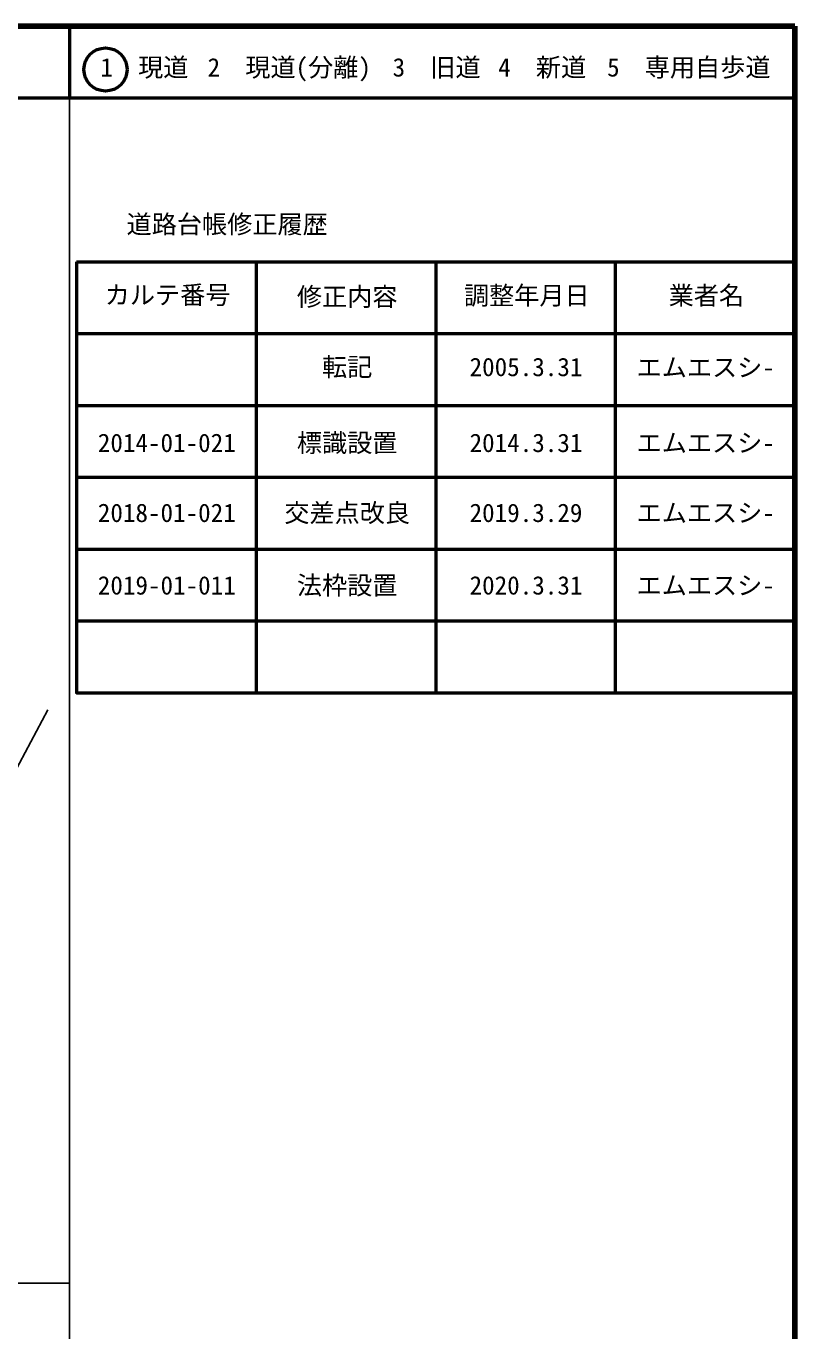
# Model space of a CAD drawing. Units: millimetres, scale not verified. Extents: x 40000 to 680000, y 20000 to 380000.
# Drawn here: x 572979 to 680000, y 198357 to 380000 of the extents above; entities that cross this region are included whole.
import ezdxf
from ezdxf.enums import TextEntityAlignment as Align

# ---------------------------------------------------------------- set-up
doc = ezdxf.new("R2010")
doc.units = ezdxf.units.MM
doc.header["$LTSCALE"] = 1000
for name, color, linetype, lineweight in [('M-OTRS', 6, 'Continuous', 25), ('M-TTL', 2, 'Continuous', 140), ('M-TTL-BAND', 7, 'Continuous', 25), ('M-TTL-FRAM', 2, 'Continuous', 50), ('M-TTL-LINE', 7, 'Continuous', 50)]:
    doc.layers.add(name, color=color, linetype=linetype, lineweight=lineweight)
doc.layers.add('M-TTL-TXT', color=7, linetype='Continuous')
doc.styles.add('ＭＳ ゴシック', font='')
doc.styles.get('ＭＳ ゴシック').set_extended_font_data('MS Gothic')

msp = doc.modelspace()

# ---------------------------------------------------------------- linework, layer by layer
at = {"layer": 'M-OTRS'}
msp.add_line((563418, 261245), (576004, 284794), dxfattribs=at)
at = {"layer": 'M-TTL'}
for p, q in [((680000, 380000), (40000, 380000)), ((680000, 20000), (680000, 380000))]:
    msp.add_line(p, q, dxfattribs=at)
at = {"layer": 'M-TTL-BAND'}
for p, q in [((579000, 20000), (579000, 370000)), ((40000, 205000), (579000, 205000))]:
    msp.add_line(p, q, dxfattribs=at)
at = {"layer": 'M-TTL-FRAM'}
msp.add_line((580000, 347197), (680000, 347197), dxfattribs=at)
msp.add_lwpolyline([(580000, 347197), (580000, 287197), (680000, 287197)], dxfattribs=at)
at = {"layer": 'M-TTL-LINE'}
for p, q in [((579000, 380000), (579000, 370000)), ((40000, 370000), (680000, 370000)), ((605000, 347197), (605000, 287197)), ((630000, 347197), (630000, 287197)), ((655000, 347197), (655000, 287197)), ((580000, 337197), (680000, 337197)), ((580000, 327197), (680000, 327197)), ((580000, 317197), (680000, 317197)), ((580000, 307197), (680000, 307197)), ((580000, 297197), (680000, 297197))]:
    msp.add_line(p, q, dxfattribs=at)
msp.add_circle((584031, 373958), 3000, dxfattribs=at)

# ---------------------------------------------------------------- texts
at = {"layer": 'M-TTL-TXT', "style": 'ＭＳ ゴシック'}
for s, p in [('1\u3000現道', (583323, 372208)), ('2\u3000現道(分離)', (598244, 372208)), ('3\u3000旧道', (623996, 372208)), ('4\u3000新道', (638699, 372208)), ('5\u3000専用自歩道', (653853, 372208)), ('道路台帳修正履歴', (586968, 350363)), ('カルテ番号', (583925, 340527)), ('修正内容', (610675, 340273)), ('調整年月日', (633925, 340447)), ('業者名', (662425, 340447)), ('転記', (614175, 330495)), ('2005.3.31', (634712, 330495)), ('エムエスシ-', (657962, 330439)), ('標識設置', (610675, 319932)), ('エムエスシ-', (657962, 319932)), ('2014-01-021', (582962, 319932)), ('2014.3.31', (634712, 319932)), ('2018-01-021', (582962, 310191)), ('交差点改良', (608925, 310191)), ('2019.3.29', (634712, 310191)), ('エムエスシ-', (657962, 310191)), ('2019-01-011', (582962, 300094)), ('法枠設置', (610675, 300094)), ('2020.3.31', (634712, 300094)), ('エムエスシ-', (657962, 300094))]:
    msp.add_text(s, height=2566, dxfattribs=at).set_placement(p, align=Align.BOTTOM_LEFT)

doc.saveas('drawing.dxf')
